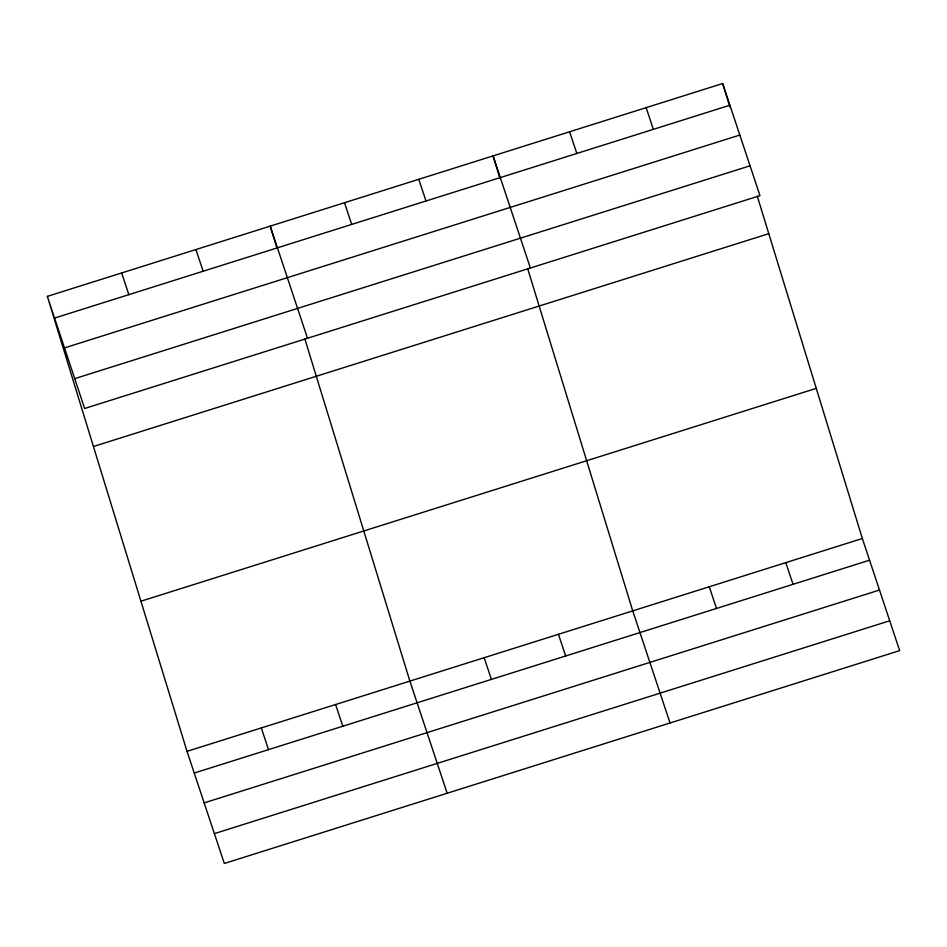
<?xml version="1.0" encoding="UTF-8"?>
<svg xmlns="http://www.w3.org/2000/svg" width="947" height="947" viewBox="0 0 947 947"><rect width="100%" height="100%" fill="white"/><g stroke="black" fill="none" stroke-linecap="round" stroke-linejoin="round"><path stroke-width="1.42" d="M47.35 296.375L722.679 83.525L759.979 195.65L84.65 408.488L47.35 296.375L187.021 751.35L224.321 863.475L899.65 650.625L862.35 538.512L757.257 196.136M54.571 318.062L729.9 105.224M64.491 347.904L739.82 135.054M74.718 378.646L750.048 165.808M93.445 446.511L768.775 233.672M140.925 601.215L816.267 388.365M187.021 751.35L862.35 538.512M194.242 773.048L869.571 560.198M204.161 802.89L879.491 590.04M214.389 833.632L889.718 620.782M646.15 107.65L653.359 129.337M785.809 562.625L793.03 584.323M569.609 131.775L576.818 153.461M709.279 586.749L716.488 608.447M530.367 268.013L493.067 155.888L499.898 178.131M670.038 722.999L632.738 610.874L527.633 268.498M418.787 179.303L425.996 201.001M558.458 634.289L565.667 655.987M344.495 202.717L351.716 224.415M484.166 657.703L491.386 679.39M307.503 338.257L270.215 226.132L277.033 248.374M447.173 793.231L409.885 681.118L304.78 338.742M195.922 249.546L203.143 271.233M335.593 704.532L342.814 726.219M121.642 272.961L128.851 294.647M261.301 727.935L268.522 749.633M722.679 83.525L729.936 107.153"/></g></svg>
